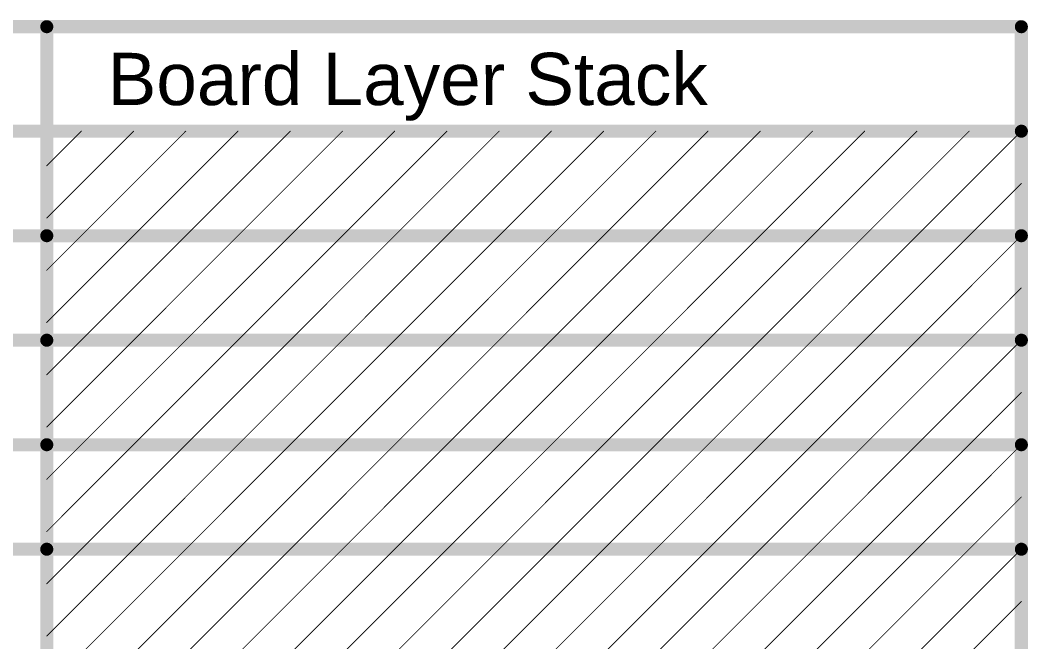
# Model space of a CAD drawing. Header units: inches. Extents: x -2.7 to 10.9, y -2.9 to 7.4.
# Drawn here: x 9.791 to 10.949, y 3.441 to 4.155 of the extents above; entities that cross this region are included whole.
import ezdxf

# ---------------------------------------------------------------- set-up
doc = ezdxf.new("R2010")
doc.units = ezdxf.units.IN
doc.header["$MEASUREMENT"] = 0
doc.layers.add('Fabrication', color=76, linetype='Continuous')
doc.styles.add('Arial', font='', dxfattribs={"height": 0.2})
doc.styles.get('Arial').set_extended_font_data('Arial')

msp = doc.modelspace()

# ---------------------------------------------------------------- linework, layer by layer
at = {"layer": 'Fabrication'}
for points in [[(6.4025, 4.147, 0.015, 0.015, 0), (10.9413, 4.147, 0.015, 0.015, 0)], [(9.8216, 2.707, 0.015, 0.015, 0), (9.8216, 4.147, 0.015, 0.015, 0)], [(10.9413, 2.707, 0.015, 0.015, 0), (10.9413, 4.147, 0.015, 0.015, 0)], [(6.4025, 4.027, 0.015, 0.015, 0), (10.9413, 4.027, 0.015, 0.015, 0)], [(9.8216, 3.9273, 0.001, 0.001, 0), (9.9213, 4.027, 0.001, 0.001, 0)], [(9.8216, 3.9873, 0.001, 0.001, 0), (9.8613, 4.027, 0.001, 0.001, 0)], [(9.8613, 3.907, 0.001, 0.001, 0), (9.9813, 4.027, 0.001, 0.001, 0)], [(9.9213, 3.907, 0.001, 0.001, 0), (10.0413, 4.027, 0.001, 0.001, 0)], [(9.9813, 3.907, 0.001, 0.001, 0), (10.1013, 4.027, 0.001, 0.001, 0)], [(10.0413, 3.907, 0.001, 0.001, 0), (10.1613, 4.027, 0.001, 0.001, 0)], [(10.1013, 3.907, 0.001, 0.001, 0), (10.2213, 4.027, 0.001, 0.001, 0)], [(10.1613, 3.907, 0.001, 0.001, 0), (10.2813, 4.027, 0.001, 0.001, 0)], [(10.2213, 3.907, 0.001, 0.001, 0), (10.3413, 4.027, 0.001, 0.001, 0)], [(10.2813, 3.907, 0.001, 0.001, 0), (10.4013, 4.027, 0.001, 0.001, 0)], [(10.3413, 3.907, 0.001, 0.001, 0), (10.4613, 4.027, 0.001, 0.001, 0)], [(10.4013, 3.907, 0.001, 0.001, 0), (10.5213, 4.027, 0.001, 0.001, 0)], [(10.4613, 3.907, 0.001, 0.001, 0), (10.5813, 4.027, 0.001, 0.001, 0)], [(10.5213, 3.907, 0.001, 0.001, 0), (10.6413, 4.027, 0.001, 0.001, 0)], [(10.5813, 3.907, 0.001, 0.001, 0), (10.7013, 4.027, 0.001, 0.001, 0)], [(10.6413, 3.907, 0.001, 0.001, 0), (10.7613, 4.027, 0.001, 0.001, 0)], [(10.7013, 3.907, 0.001, 0.001, 0), (10.8213, 4.027, 0.001, 0.001, 0)], [(10.7613, 3.907, 0.001, 0.001, 0), (10.8813, 4.027, 0.001, 0.001, 0)], [(10.8213, 3.907, 0.001, 0.001, 0), (10.9413, 4.027, 0.001, 0.001, 0)], [(10.8813, 3.907, 0.001, 0.001, 0), (10.9413, 3.967, 0.001, 0.001, 0)], [(9.2518, 3.907, 0.015, 0.015, 0), (9.8216, 3.907, 0.015, 0.015, 0)], [(9.8216, 3.907, 0.015, 0.015, 0), (10.9413, 3.907, 0.015, 0.015, 0)], [(9.8216, 3.8073, 0.001, 0.001, 0), (9.9213, 3.907, 0.001, 0.001, 0)], [(9.8216, 3.8673, 0.001, 0.001, 0), (9.8613, 3.907, 0.001, 0.001, 0)], [(9.8613, 3.787, 0.001, 0.001, 0), (9.9813, 3.907, 0.001, 0.001, 0)], [(9.9213, 3.787, 0.001, 0.001, 0), (10.0413, 3.907, 0.001, 0.001, 0)], [(9.9813, 3.787, 0.001, 0.001, 0), (10.1013, 3.907, 0.001, 0.001, 0)], [(10.0413, 3.787, 0.001, 0.001, 0), (10.1613, 3.907, 0.001, 0.001, 0)], [(10.1013, 3.787, 0.001, 0.001, 0), (10.2213, 3.907, 0.001, 0.001, 0)], [(10.1613, 3.787, 0.001, 0.001, 0), (10.2813, 3.907, 0.001, 0.001, 0)], [(10.2213, 3.787, 0.001, 0.001, 0), (10.3413, 3.907, 0.001, 0.001, 0)], [(10.2813, 3.787, 0.001, 0.001, 0), (10.4013, 3.907, 0.001, 0.001, 0)], [(10.3413, 3.787, 0.001, 0.001, 0), (10.4613, 3.907, 0.001, 0.001, 0)], [(10.4013, 3.787, 0.001, 0.001, 0), (10.5213, 3.907, 0.001, 0.001, 0)], [(10.4613, 3.787, 0.001, 0.001, 0), (10.5813, 3.907, 0.001, 0.001, 0)], [(10.5213, 3.787, 0.001, 0.001, 0), (10.6413, 3.907, 0.001, 0.001, 0)], [(10.5813, 3.787, 0.001, 0.001, 0), (10.7013, 3.907, 0.001, 0.001, 0)], [(10.6413, 3.787, 0.001, 0.001, 0), (10.7613, 3.907, 0.001, 0.001, 0)], [(10.7013, 3.787, 0.001, 0.001, 0), (10.8213, 3.907, 0.001, 0.001, 0)], [(10.7613, 3.787, 0.001, 0.001, 0), (10.8813, 3.907, 0.001, 0.001, 0)], [(10.8213, 3.787, 0.001, 0.001, 0), (10.9413, 3.907, 0.001, 0.001, 0)], [(10.8813, 3.787, 0.001, 0.001, 0), (10.9413, 3.847, 0.001, 0.001, 0)], [(9.2518, 3.787, 0.015, 0.015, 0), (9.8216, 3.787, 0.015, 0.015, 0)], [(9.8216, 3.787, 0.015, 0.015, 0), (10.9413, 3.787, 0.015, 0.015, 0)], [(9.8216, 3.6873, 0.001, 0.001, 0), (9.9213, 3.787, 0.001, 0.001, 0)], [(9.8216, 3.7473, 0.001, 0.001, 0), (9.8613, 3.787, 0.001, 0.001, 0)], [(9.8613, 3.667, 0.001, 0.001, 0), (9.9813, 3.787, 0.001, 0.001, 0)], [(9.9213, 3.667, 0.001, 0.001, 0), (10.0413, 3.787, 0.001, 0.001, 0)], [(9.9813, 3.667, 0.001, 0.001, 0), (10.1013, 3.787, 0.001, 0.001, 0)], [(10.0413, 3.667, 0.001, 0.001, 0), (10.1613, 3.787, 0.001, 0.001, 0)], [(10.1013, 3.667, 0.001, 0.001, 0), (10.2213, 3.787, 0.001, 0.001, 0)], [(10.1613, 3.667, 0.001, 0.001, 0), (10.2813, 3.787, 0.001, 0.001, 0)], [(10.2213, 3.667, 0.001, 0.001, 0), (10.3413, 3.787, 0.001, 0.001, 0)], [(10.2813, 3.667, 0.001, 0.001, 0), (10.4013, 3.787, 0.001, 0.001, 0)], [(10.3413, 3.667, 0.001, 0.001, 0), (10.4613, 3.787, 0.001, 0.001, 0)], [(10.4013, 3.667, 0.001, 0.001, 0), (10.5213, 3.787, 0.001, 0.001, 0)], [(10.4613, 3.667, 0.001, 0.001, 0), (10.5813, 3.787, 0.001, 0.001, 0)], [(10.5213, 3.667, 0.001, 0.001, 0), (10.6413, 3.787, 0.001, 0.001, 0)], [(10.5813, 3.667, 0.001, 0.001, 0), (10.7013, 3.787, 0.001, 0.001, 0)], [(10.6413, 3.667, 0.001, 0.001, 0), (10.7613, 3.787, 0.001, 0.001, 0)], [(10.7013, 3.667, 0.001, 0.001, 0), (10.8213, 3.787, 0.001, 0.001, 0)], [(10.7613, 3.667, 0.001, 0.001, 0), (10.8813, 3.787, 0.001, 0.001, 0)], [(10.8213, 3.667, 0.001, 0.001, 0), (10.9413, 3.787, 0.001, 0.001, 0)], [(10.8813, 3.667, 0.001, 0.001, 0), (10.9413, 3.727, 0.001, 0.001, 0)], [(9.2518, 3.667, 0.015, 0.015, 0), (9.8216, 3.667, 0.015, 0.015, 0)], [(9.8216, 3.667, 0.015, 0.015, 0), (10.9413, 3.667, 0.015, 0.015, 0)], [(9.8216, 3.5673, 0.001, 0.001, 0), (9.9213, 3.667, 0.001, 0.001, 0)], [(9.8216, 3.6273, 0.001, 0.001, 0), (9.8613, 3.667, 0.001, 0.001, 0)], [(9.8613, 3.547, 0.001, 0.001, 0), (9.9813, 3.667, 0.001, 0.001, 0)], [(9.9213, 3.547, 0.001, 0.001, 0), (10.0413, 3.667, 0.001, 0.001, 0)], [(9.9813, 3.547, 0.001, 0.001, 0), (10.1013, 3.667, 0.001, 0.001, 0)], [(10.0413, 3.547, 0.001, 0.001, 0), (10.1613, 3.667, 0.001, 0.001, 0)], [(10.1013, 3.547, 0.001, 0.001, 0), (10.2213, 3.667, 0.001, 0.001, 0)], [(10.1613, 3.547, 0.001, 0.001, 0), (10.2813, 3.667, 0.001, 0.001, 0)], [(10.2213, 3.547, 0.001, 0.001, 0), (10.3413, 3.667, 0.001, 0.001, 0)], [(10.2813, 3.547, 0.001, 0.001, 0), (10.4013, 3.667, 0.001, 0.001, 0)], [(10.3413, 3.547, 0.001, 0.001, 0), (10.4613, 3.667, 0.001, 0.001, 0)], [(10.4013, 3.547, 0.001, 0.001, 0), (10.5213, 3.667, 0.001, 0.001, 0)], [(10.4613, 3.547, 0.001, 0.001, 0), (10.5813, 3.667, 0.001, 0.001, 0)], [(10.5213, 3.547, 0.001, 0.001, 0), (10.6413, 3.667, 0.001, 0.001, 0)], [(10.5813, 3.547, 0.001, 0.001, 0), (10.7013, 3.667, 0.001, 0.001, 0)], [(10.6413, 3.547, 0.001, 0.001, 0), (10.7613, 3.667, 0.001, 0.001, 0)], [(10.7013, 3.547, 0.001, 0.001, 0), (10.8213, 3.667, 0.001, 0.001, 0)], [(10.7613, 3.547, 0.001, 0.001, 0), (10.8813, 3.667, 0.001, 0.001, 0)], [(10.8213, 3.547, 0.001, 0.001, 0), (10.9413, 3.667, 0.001, 0.001, 0)], [(10.8813, 3.547, 0.001, 0.001, 0), (10.9413, 3.607, 0.001, 0.001, 0)], [(9.2518, 3.547, 0.015, 0.015, 0), (9.8216, 3.547, 0.015, 0.015, 0)], [(9.8216, 3.547, 0.015, 0.015, 0), (10.9413, 3.547, 0.015, 0.015, 0)], [(9.8216, 3.4473, 0.001, 0.001, 0), (9.9213, 3.547, 0.001, 0.001, 0)], [(9.8216, 3.5073, 0.001, 0.001, 0), (9.8613, 3.547, 0.001, 0.001, 0)], [(9.8613, 3.427, 0.001, 0.001, 0), (9.9813, 3.547, 0.001, 0.001, 0)], [(9.9213, 3.427, 0.001, 0.001, 0), (10.0413, 3.547, 0.001, 0.001, 0)], [(9.9813, 3.427, 0.001, 0.001, 0), (10.1013, 3.547, 0.001, 0.001, 0)], [(10.0413, 3.427, 0.001, 0.001, 0), (10.1613, 3.547, 0.001, 0.001, 0)], [(10.1013, 3.427, 0.001, 0.001, 0), (10.2213, 3.547, 0.001, 0.001, 0)], [(10.1613, 3.427, 0.001, 0.001, 0), (10.2813, 3.547, 0.001, 0.001, 0)], [(10.2213, 3.427, 0.001, 0.001, 0), (10.3413, 3.547, 0.001, 0.001, 0)], [(10.2813, 3.427, 0.001, 0.001, 0), (10.4013, 3.547, 0.001, 0.001, 0)], [(10.3413, 3.427, 0.001, 0.001, 0), (10.4613, 3.547, 0.001, 0.001, 0)], [(10.4013, 3.427, 0.001, 0.001, 0), (10.5213, 3.547, 0.001, 0.001, 0)], [(10.4613, 3.427, 0.001, 0.001, 0), (10.5813, 3.547, 0.001, 0.001, 0)], [(10.5213, 3.427, 0.001, 0.001, 0), (10.6413, 3.547, 0.001, 0.001, 0)], [(10.5813, 3.427, 0.001, 0.001, 0), (10.7013, 3.547, 0.001, 0.001, 0)], [(10.6413, 3.427, 0.001, 0.001, 0), (10.7613, 3.547, 0.001, 0.001, 0)], [(10.7013, 3.427, 0.001, 0.001, 0), (10.8213, 3.547, 0.001, 0.001, 0)], [(10.7613, 3.427, 0.001, 0.001, 0), (10.8813, 3.547, 0.001, 0.001, 0)], [(10.8213, 3.427, 0.001, 0.001, 0), (10.9413, 3.547, 0.001, 0.001, 0)], [(10.8813, 3.427, 0.001, 0.001, 0), (10.9413, 3.487, 0.001, 0.001, 0)]]:
    msp.add_lwpolyline(points, format="xyseb", dxfattribs=at)
for points in [[(9.8179, 4.147, 0.0075, 0.0075, 1), (9.8254, 4.147, 0.0075, 0.0075, 1)], [(10.9376, 4.147, 0.0075, 0.0075, 1), (10.9451, 4.147, 0.0075, 0.0075, 1)], [(10.9376, 4.147, 0.0075, 0.0075, 1), (10.9451, 4.147, 0.0075, 0.0075, 1)], [(10.9376, 4.027, 0.0075, 0.0075, 1), (10.9451, 4.027, 0.0075, 0.0075, 1)], [(9.8611, 4.027, 0.0005, 0.0005, 1), (9.8616, 4.027, 0.0005, 0.0005, 1)], [(9.9211, 4.027, 0.0005, 0.0005, 1), (9.9216, 4.027, 0.0005, 0.0005, 1)], [(9.9811, 4.027, 0.0005, 0.0005, 1), (9.9816, 4.027, 0.0005, 0.0005, 1)], [(10.0411, 4.027, 0.0005, 0.0005, 1), (10.0416, 4.027, 0.0005, 0.0005, 1)], [(10.1011, 4.027, 0.0005, 0.0005, 1), (10.1016, 4.027, 0.0005, 0.0005, 1)], [(10.1611, 4.027, 0.0005, 0.0005, 1), (10.1616, 4.027, 0.0005, 0.0005, 1)], [(10.2211, 4.027, 0.0005, 0.0005, 1), (10.2216, 4.027, 0.0005, 0.0005, 1)], [(10.2811, 4.027, 0.0005, 0.0005, 1), (10.2816, 4.027, 0.0005, 0.0005, 1)], [(10.3411, 4.027, 0.0005, 0.0005, 1), (10.3416, 4.027, 0.0005, 0.0005, 1)], [(10.4011, 4.027, 0.0005, 0.0005, 1), (10.4016, 4.027, 0.0005, 0.0005, 1)], [(10.4611, 4.027, 0.0005, 0.0005, 1), (10.4616, 4.027, 0.0005, 0.0005, 1)], [(10.5211, 4.027, 0.0005, 0.0005, 1), (10.5216, 4.027, 0.0005, 0.0005, 1)], [(10.5811, 4.027, 0.0005, 0.0005, 1), (10.5816, 4.027, 0.0005, 0.0005, 1)], [(10.6411, 4.027, 0.0005, 0.0005, 1), (10.6416, 4.027, 0.0005, 0.0005, 1)], [(10.7011, 4.027, 0.0005, 0.0005, 1), (10.7016, 4.027, 0.0005, 0.0005, 1)], [(10.7611, 4.027, 0.0005, 0.0005, 1), (10.7616, 4.027, 0.0005, 0.0005, 1)], [(10.8211, 4.027, 0.0005, 0.0005, 1), (10.8216, 4.027, 0.0005, 0.0005, 1)], [(10.8811, 4.027, 0.0005, 0.0005, 1), (10.8816, 4.027, 0.0005, 0.0005, 1)], [(10.9411, 4.027, 0.0005, 0.0005, 1), (10.9416, 4.027, 0.0005, 0.0005, 1)], [(9.8214, 3.9873, 0.0005, 0.0005, 1), (9.8219, 3.9873, 0.0005, 0.0005, 1)], [(10.9411, 3.967, 0.0005, 0.0005, 1), (10.9416, 3.967, 0.0005, 0.0005, 1)], [(9.8214, 3.9273, 0.0005, 0.0005, 1), (9.8219, 3.9273, 0.0005, 0.0005, 1)], [(9.8179, 3.907, 0.0075, 0.0075, 1), (9.8254, 3.907, 0.0075, 0.0075, 1)], [(9.8179, 3.907, 0.0075, 0.0075, 1), (9.8254, 3.907, 0.0075, 0.0075, 1)], [(10.9376, 3.907, 0.0075, 0.0075, 1), (10.9451, 3.907, 0.0075, 0.0075, 1)], [(9.8611, 3.907, 0.0005, 0.0005, 1), (9.8616, 3.907, 0.0005, 0.0005, 1)], [(9.8611, 3.907, 0.0005, 0.0005, 1), (9.8616, 3.907, 0.0005, 0.0005, 1)], [(9.9211, 3.907, 0.0005, 0.0005, 1), (9.9216, 3.907, 0.0005, 0.0005, 1)], [(9.9211, 3.907, 0.0005, 0.0005, 1), (9.9216, 3.907, 0.0005, 0.0005, 1)], [(9.9811, 3.907, 0.0005, 0.0005, 1), (9.9816, 3.907, 0.0005, 0.0005, 1)], [(9.9811, 3.907, 0.0005, 0.0005, 1), (9.9816, 3.907, 0.0005, 0.0005, 1)], [(10.0411, 3.907, 0.0005, 0.0005, 1), (10.0416, 3.907, 0.0005, 0.0005, 1)], [(10.0411, 3.907, 0.0005, 0.0005, 1), (10.0416, 3.907, 0.0005, 0.0005, 1)], [(10.1011, 3.907, 0.0005, 0.0005, 1), (10.1016, 3.907, 0.0005, 0.0005, 1)], [(10.1011, 3.907, 0.0005, 0.0005, 1), (10.1016, 3.907, 0.0005, 0.0005, 1)], [(10.1611, 3.907, 0.0005, 0.0005, 1), (10.1616, 3.907, 0.0005, 0.0005, 1)], [(10.1611, 3.907, 0.0005, 0.0005, 1), (10.1616, 3.907, 0.0005, 0.0005, 1)], [(10.2211, 3.907, 0.0005, 0.0005, 1), (10.2216, 3.907, 0.0005, 0.0005, 1)], [(10.2211, 3.907, 0.0005, 0.0005, 1), (10.2216, 3.907, 0.0005, 0.0005, 1)], [(10.2811, 3.907, 0.0005, 0.0005, 1), (10.2816, 3.907, 0.0005, 0.0005, 1)], [(10.2811, 3.907, 0.0005, 0.0005, 1), (10.2816, 3.907, 0.0005, 0.0005, 1)], [(10.3411, 3.907, 0.0005, 0.0005, 1), (10.3416, 3.907, 0.0005, 0.0005, 1)], [(10.3411, 3.907, 0.0005, 0.0005, 1), (10.3416, 3.907, 0.0005, 0.0005, 1)], [(10.4011, 3.907, 0.0005, 0.0005, 1), (10.4016, 3.907, 0.0005, 0.0005, 1)], [(10.4011, 3.907, 0.0005, 0.0005, 1), (10.4016, 3.907, 0.0005, 0.0005, 1)], [(10.4611, 3.907, 0.0005, 0.0005, 1), (10.4616, 3.907, 0.0005, 0.0005, 1)], [(10.4611, 3.907, 0.0005, 0.0005, 1), (10.4616, 3.907, 0.0005, 0.0005, 1)], [(10.5211, 3.907, 0.0005, 0.0005, 1), (10.5216, 3.907, 0.0005, 0.0005, 1)], [(10.5211, 3.907, 0.0005, 0.0005, 1), (10.5216, 3.907, 0.0005, 0.0005, 1)], [(10.5811, 3.907, 0.0005, 0.0005, 1), (10.5816, 3.907, 0.0005, 0.0005, 1)], [(10.5811, 3.907, 0.0005, 0.0005, 1), (10.5816, 3.907, 0.0005, 0.0005, 1)], [(10.6411, 3.907, 0.0005, 0.0005, 1), (10.6416, 3.907, 0.0005, 0.0005, 1)], [(10.6411, 3.907, 0.0005, 0.0005, 1), (10.6416, 3.907, 0.0005, 0.0005, 1)], [(10.7011, 3.907, 0.0005, 0.0005, 1), (10.7016, 3.907, 0.0005, 0.0005, 1)], [(10.7011, 3.907, 0.0005, 0.0005, 1), (10.7016, 3.907, 0.0005, 0.0005, 1)], [(10.7611, 3.907, 0.0005, 0.0005, 1), (10.7616, 3.907, 0.0005, 0.0005, 1)], [(10.7611, 3.907, 0.0005, 0.0005, 1), (10.7616, 3.907, 0.0005, 0.0005, 1)], [(10.8211, 3.907, 0.0005, 0.0005, 1), (10.8216, 3.907, 0.0005, 0.0005, 1)], [(10.8211, 3.907, 0.0005, 0.0005, 1), (10.8216, 3.907, 0.0005, 0.0005, 1)], [(10.8811, 3.907, 0.0005, 0.0005, 1), (10.8816, 3.907, 0.0005, 0.0005, 1)], [(10.8811, 3.907, 0.0005, 0.0005, 1), (10.8816, 3.907, 0.0005, 0.0005, 1)], [(10.9411, 3.907, 0.0005, 0.0005, 1), (10.9416, 3.907, 0.0005, 0.0005, 1)], [(9.8214, 3.8673, 0.0005, 0.0005, 1), (9.8219, 3.8673, 0.0005, 0.0005, 1)], [(10.9411, 3.847, 0.0005, 0.0005, 1), (10.9416, 3.847, 0.0005, 0.0005, 1)], [(9.8214, 3.8073, 0.0005, 0.0005, 1), (9.8219, 3.8073, 0.0005, 0.0005, 1)], [(9.8179, 3.787, 0.0075, 0.0075, 1), (9.8254, 3.787, 0.0075, 0.0075, 1)], [(9.8179, 3.787, 0.0075, 0.0075, 1), (9.8254, 3.787, 0.0075, 0.0075, 1)], [(9.8611, 3.787, 0.0005, 0.0005, 1), (9.8616, 3.787, 0.0005, 0.0005, 1)], [(9.8611, 3.787, 0.0005, 0.0005, 1), (9.8616, 3.787, 0.0005, 0.0005, 1)], [(9.9211, 3.787, 0.0005, 0.0005, 1), (9.9216, 3.787, 0.0005, 0.0005, 1)], [(9.9211, 3.787, 0.0005, 0.0005, 1), (9.9216, 3.787, 0.0005, 0.0005, 1)], [(9.9811, 3.787, 0.0005, 0.0005, 1), (9.9816, 3.787, 0.0005, 0.0005, 1)], [(9.9811, 3.787, 0.0005, 0.0005, 1), (9.9816, 3.787, 0.0005, 0.0005, 1)], [(10.0411, 3.787, 0.0005, 0.0005, 1), (10.0416, 3.787, 0.0005, 0.0005, 1)], [(10.0411, 3.787, 0.0005, 0.0005, 1), (10.0416, 3.787, 0.0005, 0.0005, 1)], [(10.1011, 3.787, 0.0005, 0.0005, 1), (10.1016, 3.787, 0.0005, 0.0005, 1)], [(10.1011, 3.787, 0.0005, 0.0005, 1), (10.1016, 3.787, 0.0005, 0.0005, 1)], [(10.1611, 3.787, 0.0005, 0.0005, 1), (10.1616, 3.787, 0.0005, 0.0005, 1)], [(10.1611, 3.787, 0.0005, 0.0005, 1), (10.1616, 3.787, 0.0005, 0.0005, 1)], [(10.2211, 3.787, 0.0005, 0.0005, 1), (10.2216, 3.787, 0.0005, 0.0005, 1)], [(10.2211, 3.787, 0.0005, 0.0005, 1), (10.2216, 3.787, 0.0005, 0.0005, 1)], [(10.2811, 3.787, 0.0005, 0.0005, 1), (10.2816, 3.787, 0.0005, 0.0005, 1)], [(10.2811, 3.787, 0.0005, 0.0005, 1), (10.2816, 3.787, 0.0005, 0.0005, 1)], [(10.3411, 3.787, 0.0005, 0.0005, 1), (10.3416, 3.787, 0.0005, 0.0005, 1)], [(10.3411, 3.787, 0.0005, 0.0005, 1), (10.3416, 3.787, 0.0005, 0.0005, 1)], [(10.4011, 3.787, 0.0005, 0.0005, 1), (10.4016, 3.787, 0.0005, 0.0005, 1)], [(10.4011, 3.787, 0.0005, 0.0005, 1), (10.4016, 3.787, 0.0005, 0.0005, 1)], [(10.4611, 3.787, 0.0005, 0.0005, 1), (10.4616, 3.787, 0.0005, 0.0005, 1)], [(10.4611, 3.787, 0.0005, 0.0005, 1), (10.4616, 3.787, 0.0005, 0.0005, 1)], [(10.5211, 3.787, 0.0005, 0.0005, 1), (10.5216, 3.787, 0.0005, 0.0005, 1)], [(10.5211, 3.787, 0.0005, 0.0005, 1), (10.5216, 3.787, 0.0005, 0.0005, 1)], [(10.5811, 3.787, 0.0005, 0.0005, 1), (10.5816, 3.787, 0.0005, 0.0005, 1)], [(10.5811, 3.787, 0.0005, 0.0005, 1), (10.5816, 3.787, 0.0005, 0.0005, 1)], [(10.6411, 3.787, 0.0005, 0.0005, 1), (10.6416, 3.787, 0.0005, 0.0005, 1)], [(10.6411, 3.787, 0.0005, 0.0005, 1), (10.6416, 3.787, 0.0005, 0.0005, 1)], [(10.7011, 3.787, 0.0005, 0.0005, 1), (10.7016, 3.787, 0.0005, 0.0005, 1)], [(10.7011, 3.787, 0.0005, 0.0005, 1), (10.7016, 3.787, 0.0005, 0.0005, 1)], [(10.7611, 3.787, 0.0005, 0.0005, 1), (10.7616, 3.787, 0.0005, 0.0005, 1)], [(10.7611, 3.787, 0.0005, 0.0005, 1), (10.7616, 3.787, 0.0005, 0.0005, 1)], [(10.8211, 3.787, 0.0005, 0.0005, 1), (10.8216, 3.787, 0.0005, 0.0005, 1)], [(10.8211, 3.787, 0.0005, 0.0005, 1), (10.8216, 3.787, 0.0005, 0.0005, 1)], [(10.8811, 3.787, 0.0005, 0.0005, 1), (10.8816, 3.787, 0.0005, 0.0005, 1)], [(10.8811, 3.787, 0.0005, 0.0005, 1), (10.8816, 3.787, 0.0005, 0.0005, 1)], [(10.9376, 3.787, 0.0075, 0.0075, 1), (10.9451, 3.787, 0.0075, 0.0075, 1)], [(10.9411, 3.787, 0.0005, 0.0005, 1), (10.9416, 3.787, 0.0005, 0.0005, 1)], [(9.8214, 3.7473, 0.0005, 0.0005, 1), (9.8219, 3.7473, 0.0005, 0.0005, 1)], [(10.9411, 3.727, 0.0005, 0.0005, 1), (10.9416, 3.727, 0.0005, 0.0005, 1)], [(9.8214, 3.6873, 0.0005, 0.0005, 1), (9.8219, 3.6873, 0.0005, 0.0005, 1)], [(9.8179, 3.667, 0.0075, 0.0075, 1), (9.8254, 3.667, 0.0075, 0.0075, 1)], [(9.8179, 3.667, 0.0075, 0.0075, 1), (9.8254, 3.667, 0.0075, 0.0075, 1)], [(10.9376, 3.667, 0.0075, 0.0075, 1), (10.9451, 3.667, 0.0075, 0.0075, 1)], [(9.8611, 3.667, 0.0005, 0.0005, 1), (9.8616, 3.667, 0.0005, 0.0005, 1)], [(9.8611, 3.667, 0.0005, 0.0005, 1), (9.8616, 3.667, 0.0005, 0.0005, 1)], [(9.9211, 3.667, 0.0005, 0.0005, 1), (9.9216, 3.667, 0.0005, 0.0005, 1)], [(9.9211, 3.667, 0.0005, 0.0005, 1), (9.9216, 3.667, 0.0005, 0.0005, 1)], [(9.9811, 3.667, 0.0005, 0.0005, 1), (9.9816, 3.667, 0.0005, 0.0005, 1)], [(9.9811, 3.667, 0.0005, 0.0005, 1), (9.9816, 3.667, 0.0005, 0.0005, 1)], [(10.0411, 3.667, 0.0005, 0.0005, 1), (10.0416, 3.667, 0.0005, 0.0005, 1)], [(10.0411, 3.667, 0.0005, 0.0005, 1), (10.0416, 3.667, 0.0005, 0.0005, 1)], [(10.1011, 3.667, 0.0005, 0.0005, 1), (10.1016, 3.667, 0.0005, 0.0005, 1)], [(10.1011, 3.667, 0.0005, 0.0005, 1), (10.1016, 3.667, 0.0005, 0.0005, 1)], [(10.1611, 3.667, 0.0005, 0.0005, 1), (10.1616, 3.667, 0.0005, 0.0005, 1)], [(10.1611, 3.667, 0.0005, 0.0005, 1), (10.1616, 3.667, 0.0005, 0.0005, 1)], [(10.2211, 3.667, 0.0005, 0.0005, 1), (10.2216, 3.667, 0.0005, 0.0005, 1)], [(10.2211, 3.667, 0.0005, 0.0005, 1), (10.2216, 3.667, 0.0005, 0.0005, 1)], [(10.2811, 3.667, 0.0005, 0.0005, 1), (10.2816, 3.667, 0.0005, 0.0005, 1)], [(10.2811, 3.667, 0.0005, 0.0005, 1), (10.2816, 3.667, 0.0005, 0.0005, 1)], [(10.3411, 3.667, 0.0005, 0.0005, 1), (10.3416, 3.667, 0.0005, 0.0005, 1)], [(10.3411, 3.667, 0.0005, 0.0005, 1), (10.3416, 3.667, 0.0005, 0.0005, 1)], [(10.4011, 3.667, 0.0005, 0.0005, 1), (10.4016, 3.667, 0.0005, 0.0005, 1)], [(10.4011, 3.667, 0.0005, 0.0005, 1), (10.4016, 3.667, 0.0005, 0.0005, 1)], [(10.4611, 3.667, 0.0005, 0.0005, 1), (10.4616, 3.667, 0.0005, 0.0005, 1)], [(10.4611, 3.667, 0.0005, 0.0005, 1), (10.4616, 3.667, 0.0005, 0.0005, 1)], [(10.5211, 3.667, 0.0005, 0.0005, 1), (10.5216, 3.667, 0.0005, 0.0005, 1)], [(10.5211, 3.667, 0.0005, 0.0005, 1), (10.5216, 3.667, 0.0005, 0.0005, 1)], [(10.5811, 3.667, 0.0005, 0.0005, 1), (10.5816, 3.667, 0.0005, 0.0005, 1)], [(10.5811, 3.667, 0.0005, 0.0005, 1), (10.5816, 3.667, 0.0005, 0.0005, 1)], [(10.6411, 3.667, 0.0005, 0.0005, 1), (10.6416, 3.667, 0.0005, 0.0005, 1)], [(10.6411, 3.667, 0.0005, 0.0005, 1), (10.6416, 3.667, 0.0005, 0.0005, 1)], [(10.7011, 3.667, 0.0005, 0.0005, 1), (10.7016, 3.667, 0.0005, 0.0005, 1)], [(10.7011, 3.667, 0.0005, 0.0005, 1), (10.7016, 3.667, 0.0005, 0.0005, 1)], [(10.7611, 3.667, 0.0005, 0.0005, 1), (10.7616, 3.667, 0.0005, 0.0005, 1)], [(10.7611, 3.667, 0.0005, 0.0005, 1), (10.7616, 3.667, 0.0005, 0.0005, 1)], [(10.8211, 3.667, 0.0005, 0.0005, 1), (10.8216, 3.667, 0.0005, 0.0005, 1)], [(10.8211, 3.667, 0.0005, 0.0005, 1), (10.8216, 3.667, 0.0005, 0.0005, 1)], [(10.8811, 3.667, 0.0005, 0.0005, 1), (10.8816, 3.667, 0.0005, 0.0005, 1)], [(10.8811, 3.667, 0.0005, 0.0005, 1), (10.8816, 3.667, 0.0005, 0.0005, 1)], [(10.9411, 3.667, 0.0005, 0.0005, 1), (10.9416, 3.667, 0.0005, 0.0005, 1)], [(9.8214, 3.6273, 0.0005, 0.0005, 1), (9.8219, 3.6273, 0.0005, 0.0005, 1)], [(10.9411, 3.607, 0.0005, 0.0005, 1), (10.9416, 3.607, 0.0005, 0.0005, 1)], [(9.8214, 3.5673, 0.0005, 0.0005, 1), (9.8219, 3.5673, 0.0005, 0.0005, 1)], [(9.8179, 3.547, 0.0075, 0.0075, 1), (9.8254, 3.547, 0.0075, 0.0075, 1)], [(9.8179, 3.547, 0.0075, 0.0075, 1), (9.8254, 3.547, 0.0075, 0.0075, 1)], [(10.9376, 3.547, 0.0075, 0.0075, 1), (10.9451, 3.547, 0.0075, 0.0075, 1)], [(9.8611, 3.547, 0.0005, 0.0005, 1), (9.8616, 3.547, 0.0005, 0.0005, 1)], [(9.8611, 3.547, 0.0005, 0.0005, 1), (9.8616, 3.547, 0.0005, 0.0005, 1)], [(9.9211, 3.547, 0.0005, 0.0005, 1), (9.9216, 3.547, 0.0005, 0.0005, 1)], [(9.9211, 3.547, 0.0005, 0.0005, 1), (9.9216, 3.547, 0.0005, 0.0005, 1)], [(9.9811, 3.547, 0.0005, 0.0005, 1), (9.9816, 3.547, 0.0005, 0.0005, 1)], [(9.9811, 3.547, 0.0005, 0.0005, 1), (9.9816, 3.547, 0.0005, 0.0005, 1)], [(10.0411, 3.547, 0.0005, 0.0005, 1), (10.0416, 3.547, 0.0005, 0.0005, 1)], [(10.0411, 3.547, 0.0005, 0.0005, 1), (10.0416, 3.547, 0.0005, 0.0005, 1)], [(10.1011, 3.547, 0.0005, 0.0005, 1), (10.1016, 3.547, 0.0005, 0.0005, 1)], [(10.1011, 3.547, 0.0005, 0.0005, 1), (10.1016, 3.547, 0.0005, 0.0005, 1)], [(10.1611, 3.547, 0.0005, 0.0005, 1), (10.1616, 3.547, 0.0005, 0.0005, 1)], [(10.1611, 3.547, 0.0005, 0.0005, 1), (10.1616, 3.547, 0.0005, 0.0005, 1)], [(10.2211, 3.547, 0.0005, 0.0005, 1), (10.2216, 3.547, 0.0005, 0.0005, 1)], [(10.2211, 3.547, 0.0005, 0.0005, 1), (10.2216, 3.547, 0.0005, 0.0005, 1)], [(10.2811, 3.547, 0.0005, 0.0005, 1), (10.2816, 3.547, 0.0005, 0.0005, 1)], [(10.2811, 3.547, 0.0005, 0.0005, 1), (10.2816, 3.547, 0.0005, 0.0005, 1)], [(10.3411, 3.547, 0.0005, 0.0005, 1), (10.3416, 3.547, 0.0005, 0.0005, 1)], [(10.3411, 3.547, 0.0005, 0.0005, 1), (10.3416, 3.547, 0.0005, 0.0005, 1)], [(10.4011, 3.547, 0.0005, 0.0005, 1), (10.4016, 3.547, 0.0005, 0.0005, 1)], [(10.4011, 3.547, 0.0005, 0.0005, 1), (10.4016, 3.547, 0.0005, 0.0005, 1)], [(10.4611, 3.547, 0.0005, 0.0005, 1), (10.4616, 3.547, 0.0005, 0.0005, 1)], [(10.4611, 3.547, 0.0005, 0.0005, 1), (10.4616, 3.547, 0.0005, 0.0005, 1)], [(10.5211, 3.547, 0.0005, 0.0005, 1), (10.5216, 3.547, 0.0005, 0.0005, 1)], [(10.5211, 3.547, 0.0005, 0.0005, 1), (10.5216, 3.547, 0.0005, 0.0005, 1)], [(10.5811, 3.547, 0.0005, 0.0005, 1), (10.5816, 3.547, 0.0005, 0.0005, 1)], [(10.5811, 3.547, 0.0005, 0.0005, 1), (10.5816, 3.547, 0.0005, 0.0005, 1)], [(10.6411, 3.547, 0.0005, 0.0005, 1), (10.6416, 3.547, 0.0005, 0.0005, 1)], [(10.6411, 3.547, 0.0005, 0.0005, 1), (10.6416, 3.547, 0.0005, 0.0005, 1)], [(10.7011, 3.547, 0.0005, 0.0005, 1), (10.7016, 3.547, 0.0005, 0.0005, 1)], [(10.7011, 3.547, 0.0005, 0.0005, 1), (10.7016, 3.547, 0.0005, 0.0005, 1)], [(10.7611, 3.547, 0.0005, 0.0005, 1), (10.7616, 3.547, 0.0005, 0.0005, 1)], [(10.7611, 3.547, 0.0005, 0.0005, 1), (10.7616, 3.547, 0.0005, 0.0005, 1)], [(10.8211, 3.547, 0.0005, 0.0005, 1), (10.8216, 3.547, 0.0005, 0.0005, 1)], [(10.8211, 3.547, 0.0005, 0.0005, 1), (10.8216, 3.547, 0.0005, 0.0005, 1)], [(10.8811, 3.547, 0.0005, 0.0005, 1), (10.8816, 3.547, 0.0005, 0.0005, 1)], [(10.8811, 3.547, 0.0005, 0.0005, 1), (10.8816, 3.547, 0.0005, 0.0005, 1)], [(10.9411, 3.547, 0.0005, 0.0005, 1), (10.9416, 3.547, 0.0005, 0.0005, 1)], [(9.8214, 3.5073, 0.0005, 0.0005, 1), (9.8219, 3.5073, 0.0005, 0.0005, 1)], [(10.9411, 3.487, 0.0005, 0.0005, 1), (10.9416, 3.487, 0.0005, 0.0005, 1)], [(9.8214, 3.4473, 0.0005, 0.0005, 1), (9.8219, 3.4473, 0.0005, 0.0005, 1)]]:
    msp.add_lwpolyline(points, format="xyseb", close=True, dxfattribs=at)

# ---------------------------------------------------------------- texts
at = {"layer": 'Fabrication', "style": 'Arial'}
msp.add_text('Board Layer Stack', height=0.06, dxfattribs=at).set_placement((9.8916, 4.057))

doc.saveas('drawing.dxf')
